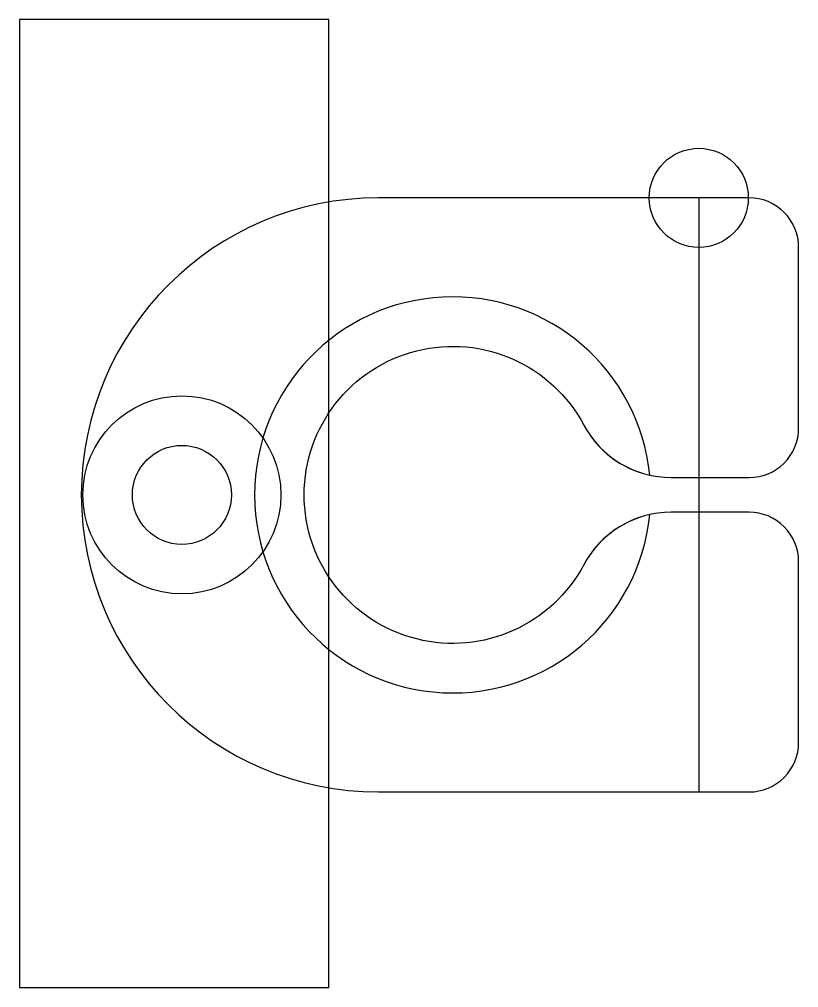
# Model space of a CAD drawing. Header units: inches. Extents: x 0 to 15.7, y 0 to 19.6.
import ezdxf

# ---------------------------------------------------------------- set-up
doc = ezdxf.new("R2010")
doc.units = ezdxf.units.IN
doc.header["$MEASUREMENT"] = 0

msp = doc.modelspace()

# ---------------------------------------------------------------- linework, layer by layer
msp.add_line((13.72, 15.953), (13.72, 3.953))
msp.add_lwpolyline([(6.251, 19.558), (0, 19.558), (0, 0), (6.251, 0)], close=True)
for points in [[(14.736, 3.953, 0.414214), (15.736, 4.953), (15.736, 8.603, 0.414214), (14.736, 9.603), (13.165, 9.603, 0.277163), (11.399, 8.543, -0.781045), (5.751, 9.953, -0.781045), (11.399, 11.363, 0.277163), (13.165, 10.303), (14.736, 10.303, 0.414214), (15.736, 11.303), (15.736, 14.953, 0.414214), (14.736, 15.953), (7.251, 15.953, 1), (7.251, 3.953)], [(12.731, 9.555, 0.219217), (11.399, 8.543, -0.781045), (5.751, 9.953, -0.781045), (11.399, 11.363, 0.219217), (12.731, 10.35, 20.077844)]]:
    msp.add_lwpolyline(points, format="xyb", close=True)
for centre, radius in [((13.72, 15.953), 1), ((3.282, 9.953), 2), ((3.282, 9.953), 1)]:
    msp.add_circle(centre, radius)

doc.saveas('drawing.dxf')
